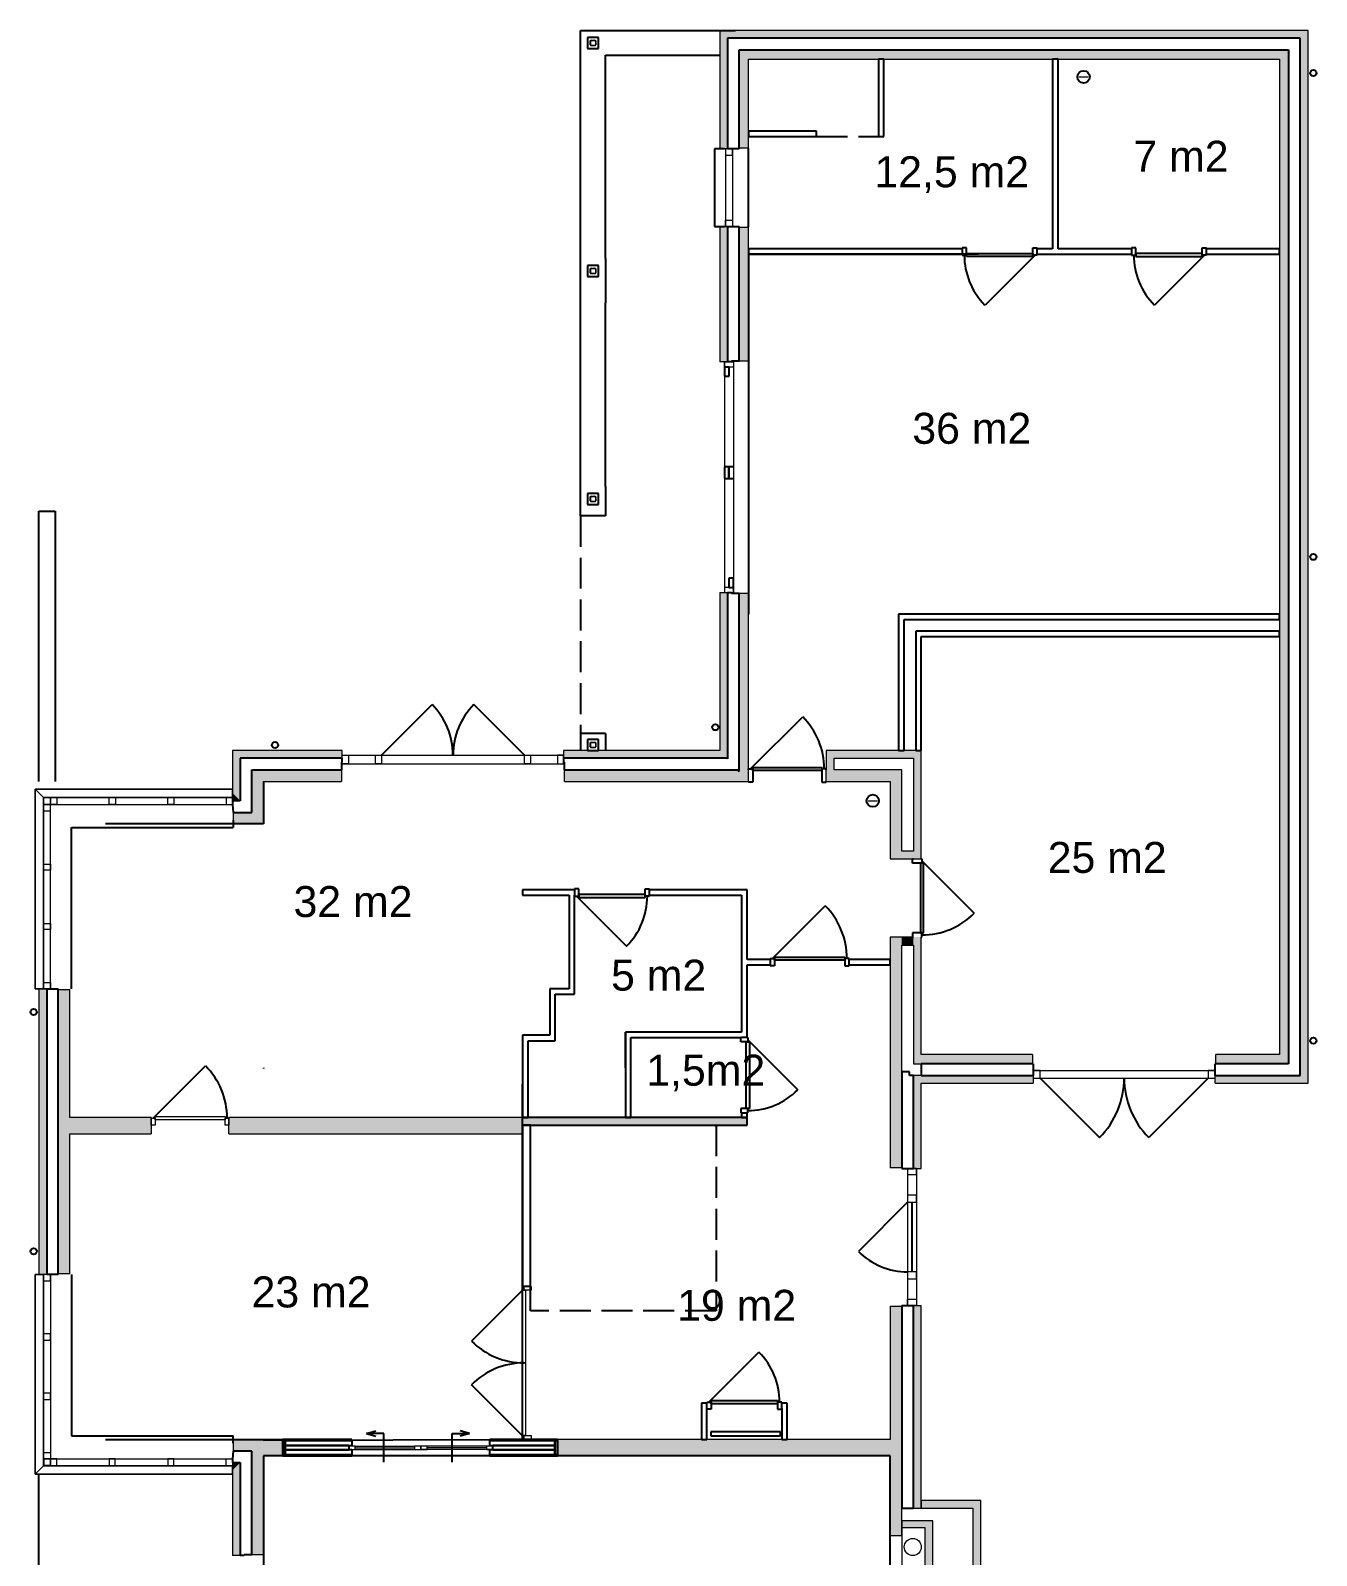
# Model space of a CAD drawing. Header units: millimetres. Extents: x 0 to 1200, y 0 to 841.
# Drawn here: x 679.4 to 762.5, y 539.2 to 637.7 of the extents above; entities that cross this region are included whole.
import ezdxf

# ---------------------------------------------------------------- set-up
doc = ezdxf.new("R2010")
doc.units = ezdxf.units.MM
doc.linetypes.add('PUNKT2_S9', pattern=[1, 0, -1])
doc.linetypes.add('VERDECKT2_S2', pattern=[2.7, 2, -0.7])
doc.layers.add('Standard', color=7, linetype='Continuous', lineweight=25)
doc.styles.add('ARIAL', font='arial.ttf')

msp = doc.modelspace()

# ---------------------------------------------------------------- hatches: boundary and pattern name
at = {"layer": 'Standard', "linetype": 'PUNKT2_S9', "lineweight": 18}
for color, points in [(59, [(761.461, 637.714), (723.961, 637.714), (723.961, 637.214), (761.461, 637.214)]), (59, [(761.961, 570.214), (761.961, 637.714), (761.461, 637.714), (761.461, 570.214)]), (9, [(760.111, 636.464), (725.211, 636.464), (725.211, 635.864), (760.111, 635.864)]), (9, [(760.711, 571.564), (760.711, 636.464), (760.111, 636.464), (760.111, 571.564)]), (59, [(699.561, 591.214), (692.461, 591.214), (692.961, 590.714), (699.561, 590.714)]), (59, [(692.461, 591.214), (692.461, 588.464), (692.961, 587.964), (692.961, 590.714)]), (59, [(723.961, 591.214), (713.861, 591.214), (713.861, 590.714), (724.423, 590.714)]), (9, [(730.836, 591.214), (730.836, 589.964), (731.336, 589.964), (731.336, 590.714), (730.946, 590.714), (730.946, 591.214)]), (9, [(736.461, 591.214), (730.946, 591.214), (730.946, 590.714), (736.461, 590.714)]), (9, [(736.961, 584.714), (736.961, 591.214), (736.461, 591.214), (736.461, 584.714)]), (9, [(699.511, 589.964), (693.711, 589.964), (694.461, 589.214), (699.511, 589.214)]), (9, [(693.711, 589.964), (693.711, 587.214), (694.461, 586.464), (694.461, 589.214)]), (9, [(725.117, 589.964), (713.911, 589.964), (713.911, 589.214), (725.811, 589.214)]), (9, [(730.836, 589.214), (734.961, 589.214), (734.961, 589.964), (730.836, 589.964)]), (9, [(734.961, 589.964), (734.961, 584.214), (735.711, 584.214), (735.711, 589.964)]), (59, [(692.461, 588.464), (692.461, 587.964), (692.961, 587.964)]), (9, [(693.711, 587.214), (692.511, 587.214), (692.511, 586.464), (694.461, 586.464)]), (9, [(735.711, 584.214), (736.961, 584.214), (736.961, 584.714), (735.711, 584.714)]), (9, [(734.961, 579.154), (734.961, 569.714), (735.711, 569.714), (735.711, 579.154)]), (9, [(736.461, 579.154), (735.711, 579.154), (735.711, 578.639), (736.461, 578.639)]), (9, [(736.961, 570.964), (736.961, 579.154), (736.461, 579.154), (736.461, 570.964)]), (59, [(679.961, 575.814), (679.961, 566.814), (680.461, 566.814), (680.461, 575.814)]), (9, [(681.211, 575.764), (681.211, 566.689), (681.961, 566.714), (681.961, 575.764)]), (9, [(735.711, 564.264), (735.711, 569.714), (734.961, 569.714), (734.961, 564.264)]), (59, [(736.961, 564.214), (736.961, 570.214), (736.461, 570.214), (736.461, 564.214)]), (9, [(694.061, 566.444), (711.211, 566.444), (711.211, 567.514), (694.061, 567.514)]), (59, [(679.961, 566.814), (679.961, 557.364), (680.461, 557.364), (680.461, 566.814)]), (9, [(681.211, 566.689), (681.211, 557.414), (681.961, 557.414), (681.961, 566.714)]), (9, [(735.711, 540.514), (735.711, 555.314), (734.961, 555.314), (734.961, 540.514)]), (59, [(736.961, 542.264), (736.961, 555.364), (736.461, 555.364), (736.461, 542.264)]), (9, [(692.511, 545.964), (693.711, 545.964), (694.461, 546.714), (692.511, 546.714)]), (9, [(695.711, 546.714), (694.461, 546.714), (694.461, 545.644), (695.711, 545.644)]), (9, [(734.961, 546.714), (713.461, 546.714), (713.461, 545.644), (734.961, 545.644)]), (59, [(692.461, 544.714), (692.961, 545.214), (692.461, 545.214)]), (59, [(736.961, 542.264), (740.311, 542.264), (740.811, 542.764), (736.961, 542.764)]), (59, [(740.311, 542.264), (740.311, 537.264), (740.811, 536.764), (740.811, 542.764)]), (9, [(735.711, 541.014), (737.211, 541.014), (737.211, 541.464), (735.711, 541.464)]), (9, [(737.711, 538.014), (737.711, 541.464), (737.211, 541.464), (737.211, 538.014)])]:
    msp.add_hatch(color=color, dxfattribs=at).paths.add_polyline_path(points)
h = msp.add_hatch(color=59, dxfattribs=at)
h.paths.add_polyline_path([(723.961, 601.413), (723.961, 591.214), (724.461, 590.674), (724.461, 601.413)])
h.paths.add_polyline_path([(723.961, 630.064), (724.461, 630.064), (724.461, 637.214), (723.961, 637.214)])
h.paths.add_polyline_path([(724.461, 625.064), (723.961, 625.064), (723.961, 616.313), (724.461, 616.313)])
h = msp.add_hatch(color=9, dxfattribs=at)
h.paths.add_polyline_path([(725.211, 601.363), (725.211, 589.863), (725.811, 589.214), (725.811, 601.363)])
h.paths.add_polyline_path([(725.211, 625.014), (725.211, 616.363), (725.811, 616.363), (725.811, 625.014)])
h.paths.add_polyline_path([(725.211, 630.114), (725.811, 630.114), (725.811, 635.864), (725.211, 635.864)])
h = msp.add_hatch(color=9, dxfattribs=at)
h.paths.add_polyline_path([(736.961, 570.964), (744.161, 570.964), (744.161, 571.564), (736.961, 571.564)])
h.paths.add_polyline_path([(756.011, 570.964), (760.711, 570.964), (760.711, 571.564), (756.011, 571.564)])
h = msp.add_hatch(color=59, dxfattribs=at)
h.paths.add_polyline_path([(736.961, 569.714), (744.211, 569.714), (744.211, 570.214), (737.461, 570.214), (736.961, 570.214)])
h.paths.add_polyline_path([(761.961, 570.214), (755.961, 570.214), (755.961, 569.714), (761.961, 569.714)])
h = msp.add_hatch(color=9, dxfattribs=at)
h.paths.add_polyline_path([(681.961, 566.444), (687.211, 566.444), (687.211, 567.514), (681.961, 567.514)])
h.paths.add_polyline_path([(692.236, 567.514), (692.236, 566.444), (694.061, 566.444), (694.061, 567.514)])
at = {"layer": 'Standard', "linetype": 'PUNKT2_S9', "lineweight": -3}
msp.add_hatch(color=9, dxfattribs=at).paths.add_polyline_path([(725.711, 567.514), (711.211, 567.514), (711.211, 567.014), (725.711, 567.014)])
at = {"layer": 'Standard', "linetype": 'PUNKT2_S9', "lineweight": 18}
h = msp.add_hatch(color=9, dxfattribs=at)
h.paths.add_polyline_path([(693.711, 545.964), (693.711, 539.264), (694.461, 539.264), (694.461, 546.714)])
h.paths.add_polyline_path([(694.461, 524.864), (693.711, 524.864), (693.711, 520.964), (694.461, 521.714)])
h = msp.add_hatch(color=59, dxfattribs=at)
h.paths.add_polyline_path([(692.461, 544.714), (692.461, 539.214), (692.961, 539.214), (692.961, 545.214)])
h.paths.add_polyline_path([(692.961, 520.214), (692.961, 524.914), (692.461, 524.914), (692.461, 519.714)])

# ---------------------------------------------------------------- linework, layer by layer
at = {"layer": 'Standard', "color": 36, "linetype": 'Continuous', "lineweight": -3}
for p, q in [((714.961, 637.714), (724.961, 637.714)), ((714.961, 606.363), (714.961, 637.714)), ((716.116, 637.269), (715.406, 637.269)), ((715.406, 637.269), (715.406, 636.559)), ((715.406, 636.559), (716.116, 636.559)), ((716.116, 636.559), (716.116, 637.269)), ((716.561, 636.114), (723.961, 636.114)), ((716.561, 622.989), (716.561, 636.114)), ((716.116, 622.544), (715.406, 622.544)), ((715.406, 622.544), (715.406, 621.834)), ((716.116, 621.834), (716.116, 622.544)), ((716.561, 622.989), (716.561, 620.114)), ((715.406, 621.834), (716.116, 621.834)), ((716.561, 608.263), (716.561, 620.114)), ((716.116, 607.818), (715.406, 607.818)), ((715.406, 607.818), (715.406, 607.108)), ((716.116, 607.108), (716.116, 607.818)), ((716.561, 608.263), (716.561, 606.363)), ((715.406, 607.108), (716.116, 607.108)), ((716.561, 606.363), (714.961, 606.363)), ((714.961, 592.314), (714.961, 591.214)), ((716.561, 592.314), (714.961, 592.314)), ((716.561, 592.314), (716.561, 591.214)), ((716.116, 591.924), (715.406, 591.924)), ((715.406, 591.924), (715.406, 591.214)), ((715.406, 591.214), (716.116, 591.214)), ((716.116, 591.214), (716.116, 591.924))]:
    msp.add_line(p, q, dxfattribs=at)
at = {"layer": 'Standard', "color": 36, "linetype": 'Continuous', "lineweight": 18}
for p, q in [((761.461, 637.714), (723.961, 637.714)), ((723.961, 637.714), (723.961, 637.214)), ((761.961, 637.714), (761.461, 637.714)), ((761.961, 570.214), (761.961, 637.714)), ((723.961, 637.214), (723.961, 630.064)), ((724.461, 636.964), (724.461, 637.214)), ((724.461, 637.214), (761.211, 637.214)), ((724.461, 630.064), (724.461, 636.964)), ((761.211, 637.214), (761.461, 637.214)), ((761.461, 637.214), (761.461, 570.464)), ((724.261, 630.064), (723.961, 630.064)), ((724.461, 630.064), (724.261, 630.064)), ((723.961, 625.064), (724.261, 625.064)), ((723.961, 625.064), (723.961, 616.313)), ((724.261, 625.064), (724.461, 625.064)), ((724.461, 616.313), (724.461, 625.064)), ((724.261, 616.313), (723.961, 616.313)), ((724.461, 616.313), (724.261, 616.313)), ((723.961, 601.413), (724.261, 601.413)), ((723.961, 601.413), (723.961, 591.214)), ((724.261, 601.413), (724.461, 601.413)), ((724.461, 590.674), (724.461, 601.413)), ((699.561, 591.214), (692.461, 591.214)), ((692.461, 591.214), (692.461, 588.464)), ((699.561, 590.714), (699.561, 591.214)), ((723.961, 591.214), (713.861, 591.214)), ((713.861, 591.214), (713.861, 590.714)), ((692.961, 590.714), (699.561, 590.714)), ((692.961, 587.964), (692.961, 590.714)), ((713.861, 590.714), (724.423, 590.714)), ((724.423, 590.714), (724.461, 590.674)), ((692.461, 588.464), (692.461, 587.964)), ((692.461, 587.964), (692.961, 587.964)), ((679.961, 575.814), (680.261, 575.814)), ((679.961, 575.814), (679.961, 566.814)), ((680.261, 575.814), (680.461, 575.814)), ((680.461, 566.814), (680.461, 575.814)), ((761.461, 570.464), (761.461, 570.214)), ((736.961, 570.214), (736.461, 570.214)), ((736.461, 570.214), (736.461, 564.214)), ((737.461, 570.214), (736.961, 570.214)), ((736.961, 569.714), (744.211, 569.714)), ((736.961, 564.214), (736.961, 569.714)), ((744.211, 570.214), (737.461, 570.214)), ((744.211, 570.214), (744.211, 570.014)), ((744.211, 570.014), (744.211, 569.714)), ((755.961, 570.014), (755.961, 570.214)), ((761.461, 570.214), (755.961, 570.214)), ((755.961, 569.714), (755.961, 570.014)), ((755.961, 569.714), (761.961, 569.714)), ((761.961, 569.714), (761.961, 570.214)), ((679.961, 566.814), (679.961, 557.364)), ((680.461, 557.364), (680.461, 566.814)), ((736.461, 564.214), (736.961, 564.214)), ((680.261, 557.364), (679.961, 557.364)), ((680.461, 557.364), (680.261, 557.364)), ((736.461, 555.364), (736.661, 555.364)), ((736.461, 555.364), (736.461, 542.264)), ((736.661, 555.364), (736.961, 555.364)), ((736.961, 542.264), (736.961, 555.364)), ((692.961, 545.214), (692.461, 545.214)), ((692.461, 545.214), (692.461, 544.714)), ((692.461, 544.714), (692.461, 539.214)), ((692.961, 539.214), (692.961, 545.214)), ((740.811, 542.764), (736.961, 542.764)), ((736.961, 542.764), (736.961, 542.264)), ((740.811, 536.764), (740.811, 542.764)), ((736.461, 542.264), (736.961, 542.264)), ((736.961, 542.264), (740.311, 542.264)), ((740.311, 542.264), (740.311, 537.264)), ((692.761, 539.214), (692.461, 539.214)), ((692.961, 539.214), (692.761, 539.214))]:
    msp.add_line(p, q, dxfattribs=at)
at = {"layer": 'Standard', "color": 7, "linetype": 'Continuous', "lineweight": 18}
for p, q in [((715.586, 636.789), (715.586, 637.039)), ((715.611, 636.789), (715.611, 637.039)), ((715.636, 637.089), (715.886, 637.089)), ((715.636, 637.064), (715.891, 637.064)), ((715.636, 636.764), (715.886, 636.764)), ((715.636, 636.739), (715.886, 636.739)), ((715.911, 637.044), (715.911, 636.789)), ((715.936, 637.039), (715.936, 636.789)), ((747.161, 634.714), (747.761, 634.714)), ((715.586, 622.064), (715.586, 622.314)), ((715.611, 622.064), (715.611, 622.314)), ((715.636, 622.364), (715.886, 622.364)), ((715.636, 622.339), (715.891, 622.339)), ((715.636, 622.039), (715.886, 622.039)), ((715.636, 622.014), (715.886, 622.014)), ((715.911, 622.319), (715.911, 622.064)), ((715.936, 622.314), (715.936, 622.064)), ((715.586, 607.338), (715.586, 607.588)), ((715.611, 607.338), (715.611, 607.588)), ((715.636, 607.638), (715.886, 607.638)), ((715.636, 607.613), (715.891, 607.613)), ((715.636, 607.313), (715.886, 607.313)), ((715.636, 607.288), (715.886, 607.288)), ((715.911, 607.593), (715.911, 607.338)), ((715.936, 607.588), (715.936, 607.338)), ((715.586, 591.444), (715.586, 591.694)), ((715.611, 591.444), (715.611, 591.694)), ((715.636, 591.744), (715.886, 591.744)), ((715.636, 591.719), (715.891, 591.719)), ((715.636, 591.419), (715.886, 591.419)), ((715.636, 591.394), (715.886, 591.394)), ((715.911, 591.699), (715.911, 591.444)), ((715.936, 591.694), (715.936, 591.444)), ((733.536, 587.964), (734.136, 587.964))]:
    msp.add_line(p, q, dxfattribs=at)
at = {"layer": 'Standard', "color": 7, "linetype": 'Continuous', "lineweight": -3}
for p, q in [((761.211, 637.214), (724.461, 637.214)), ((724.461, 637.214), (724.461, 636.964)), ((724.461, 636.964), (724.461, 630.064)), ((761.461, 637.214), (761.211, 637.214)), ((761.461, 570.464), (761.461, 637.214)), ((724.711, 630.064), (724.461, 630.064)), ((724.461, 625.064), (724.461, 616.313)), ((724.461, 625.064), (724.711, 625.064)), ((740.661, 623.264), (725.811, 623.264)), ((725.811, 623.264), (725.811, 600.014)), ((744.321, 623.209), (741.09, 619.978)), ((755.271, 623.209), (752.04, 619.978)), ((724.711, 616.313), (724.461, 616.313)), ((724.711, 616.313), (724.711, 616.363)), ((679.961, 606.673), (681.011, 606.673)), ((679.961, 589.216), (679.961, 606.673)), ((681.011, 606.673), (681.011, 589.216)), ((724.461, 601.413), (724.461, 590.674)), ((724.461, 601.413), (724.711, 601.413)), ((724.711, 601.363), (724.711, 601.413)), ((702.096, 590.914), (705.358, 594.176)), ((711.326, 590.914), (708.064, 594.176)), ((725.943, 590.019), (729.31, 593.386)), ((699.561, 590.714), (692.961, 590.714)), ((692.961, 590.714), (692.961, 587.964)), ((699.511, 590.464), (699.561, 590.464)), ((699.561, 590.464), (699.561, 590.714)), ((724.423, 590.714), (713.861, 590.714)), ((713.861, 590.714), (713.861, 590.464)), ((713.861, 590.464), (713.911, 590.464)), ((724.461, 590.674), (724.423, 590.714)), ((694.461, 589.214), (694.461, 586.464)), ((692.961, 587.964), (692.461, 587.964)), ((692.461, 587.964), (692.461, 587.714)), ((682.061, 586.244), (692.511, 586.244)), ((682.061, 575.814), (682.061, 586.244)), ((694.461, 586.464), (684.253, 586.464)), ((692.511, 586.714), (692.511, 586.244)), ((714.701, 581.809), (717.932, 578.578)), ((727.351, 577.769), (730.759, 581.178)), ((680.461, 575.814), (680.461, 566.814)), ((680.461, 575.814), (680.711, 575.814)), ((717.861, 570.709), (717.861, 573.014)), ((725.766, 572.524), (728.997, 569.293)), ((694.465, 570.709), (694.465, 570.668)), ((736.961, 570.705), (736.961, 570.214)), ((744.211, 570.464), (744.211, 570.214)), ((755.961, 570.214), (755.961, 570.464)), ((761.461, 570.214), (761.461, 570.464)), ((711.211, 548.714), (711.211, 569.639)), ((736.461, 570.214), (736.211, 570.214)), ((736.461, 564.214), (736.461, 570.214)), ((736.961, 570.214), (744.211, 570.214)), ((744.661, 570.049), (748.495, 566.215)), ((755.506, 570.049), (751.672, 566.215)), ((755.961, 570.214), (761.461, 570.214)), ((712.811, 567.514), (711.561, 567.514)), ((680.461, 566.814), (680.461, 557.364)), ((736.211, 564.214), (736.461, 564.214)), ((680.711, 557.364), (680.461, 557.364)), ((682.061, 557.364), (682.061, 546.934)), ((711.306, 556.469), (707.901, 553.065)), ((736.211, 555.364), (736.461, 555.364)), ((736.461, 542.264), (736.461, 555.364)), ((723.251, 549.119), (726.482, 552.351)), ((711.306, 546.839), (707.901, 550.244)), ((711.215, 546.705), (711.211, 548.714)), ((682.061, 546.934), (692.511, 546.934)), ((684.253, 546.714), (694.465, 546.714)), ((692.511, 546.464), (692.511, 546.934)), ((694.465, 546.714), (694.465, 546.673)), ((694.465, 546.673), (711.215, 546.705)), ((700.176, 546.652), (695.711, 546.652)), ((695.711, 546.652), (695.711, 546.319)), ((695.711, 546.319), (699.976, 546.319)), ((699.976, 546.039), (695.711, 546.039)), ((695.711, 546.039), (695.711, 545.707)), ((695.711, 545.707), (700.176, 545.707)), ((699.976, 546.319), (700.176, 546.319)), ((700.176, 546.039), (699.976, 546.039)), ((700.176, 546.652), (700.176, 546.319)), ((700.176, 546.039), (700.176, 545.707)), ((713.301, 546.652), (709.096, 546.652)), ((709.096, 546.319), (709.096, 546.652)), ((709.096, 546.319), (709.296, 546.319)), ((709.296, 546.039), (709.096, 546.039)), ((709.096, 545.707), (709.096, 546.039)), ((709.096, 545.707), (713.301, 545.707)), ((709.296, 546.319), (713.301, 546.319)), ((713.301, 546.039), (709.296, 546.039)), ((713.301, 546.319), (713.301, 546.652)), ((713.301, 545.707), (713.301, 546.039)), ((692.461, 545.464), (692.461, 545.214)), ((692.461, 545.214), (692.961, 545.214)), ((692.961, 545.214), (692.961, 539.214)), ((734.961, 545.644), (694.461, 545.644)), ((694.461, 545.644), (694.461, 521.714)), ((734.961, 542.764), (734.961, 545.644)), ((679.961, 508.464), (679.961, 544.464)), ((734.961, 537.864), (734.961, 542.764)), ((736.211, 542.264), (736.461, 542.264)), ((693.211, 539.214), (692.961, 539.214)), ((693.211, 539.214), (693.211, 539.264))]:
    msp.add_line(p, q, dxfattribs=at)
at = {"layer": 'Standard', "color": 51, "linetype": 'Continuous', "lineweight": -3}
for p, q in [((725.211, 630.114), (725.211, 636.464)), ((725.211, 636.464), (760.711, 636.464)), ((760.711, 636.464), (760.711, 570.969)), ((724.831, 630.064), (724.711, 630.064)), ((725.211, 630.064), (724.831, 630.064)), ((725.211, 630.064), (725.211, 630.114)), ((724.711, 625.064), (724.831, 625.064)), ((724.831, 625.064), (725.211, 625.064)), ((725.211, 625.014), (725.211, 625.064)), ((725.211, 616.363), (725.211, 625.014)), ((725.211, 616.363), (724.711, 616.363)), ((724.711, 601.363), (725.211, 601.363)), ((725.211, 589.863), (725.211, 601.363)), ((699.511, 590.464), (699.511, 589.964)), ((713.911, 589.964), (713.911, 590.464)), ((693.711, 589.964), (699.511, 589.964)), ((693.711, 587.214), (693.711, 589.964)), ((713.911, 589.964), (725.117, 589.964)), ((725.117, 589.964), (725.211, 589.863)), ((692.461, 587.714), (692.511, 587.214)), ((692.511, 587.214), (693.711, 587.214)), ((680.711, 575.814), (681.211, 575.814)), ((681.211, 575.764), (681.211, 575.814)), ((681.211, 566.689), (681.211, 575.764)), ((736.211, 570.464), (735.711, 570.464)), ((735.711, 570.464), (735.711, 564.264)), ((736.211, 570.214), (736.211, 570.464)), ((744.161, 570.964), (736.961, 570.964)), ((736.961, 570.964), (736.961, 570.705)), ((744.211, 570.964), (744.161, 570.964)), ((744.211, 570.964), (744.211, 570.634)), ((744.211, 570.634), (744.211, 570.584)), ((744.211, 570.584), (744.211, 570.464)), ((755.961, 570.584), (755.961, 570.964)), ((756.011, 570.964), (755.961, 570.964)), ((755.961, 570.518), (755.961, 570.584)), ((755.961, 570.464), (755.961, 570.518)), ((760.711, 570.969), (756.011, 570.964)), ((681.211, 557.414), (681.211, 566.689)), ((735.711, 564.264), (735.711, 564.214)), ((735.711, 564.214), (736.211, 564.214)), ((681.211, 557.364), (680.711, 557.364)), ((681.211, 557.364), (681.211, 557.414)), ((735.711, 555.364), (736.091, 555.364)), ((735.711, 555.364), (735.711, 555.314)), ((735.711, 555.314), (735.711, 542.264)), ((736.091, 555.364), (736.211, 555.364)), ((692.511, 545.964), (692.461, 545.464)), ((693.711, 545.964), (692.511, 545.964)), ((693.711, 539.264), (693.711, 545.964)), ((699.976, 546.319), (695.711, 546.319)), ((695.711, 546.319), (695.711, 546.039)), ((695.711, 546.039), (699.976, 546.039)), ((699.976, 546.319), (699.976, 546.284)), ((699.976, 546.284), (699.976, 546.054)), ((699.976, 546.054), (699.976, 546.039)), ((709.296, 546.284), (709.296, 546.319)), ((713.301, 546.319), (709.296, 546.319)), ((709.296, 546.054), (709.296, 546.284)), ((709.296, 546.039), (709.296, 546.054)), ((709.296, 546.039), (713.301, 546.039)), ((713.301, 546.039), (713.301, 546.319)), ((735.711, 542.264), (736.211, 542.264)), ((693.711, 539.264), (693.211, 539.264))]:
    msp.add_line(p, q, dxfattribs=at)
at = {"layer": 'Standard', "color": 253, "linetype": 'Continuous', "lineweight": 18}
for p, q in [((760.111, 636.464), (725.211, 636.464)), ((725.211, 636.464), (725.211, 635.864)), ((760.711, 636.464), (760.111, 636.464)), ((760.711, 571.564), (760.711, 636.464)), ((725.211, 635.864), (725.211, 630.114)), ((725.811, 635.864), (734.211, 635.864)), ((725.811, 631.214), (725.811, 635.864)), ((734.211, 635.864), (734.561, 635.864)), ((734.561, 635.864), (745.461, 635.864)), ((745.461, 635.864), (745.811, 635.864)), ((745.811, 635.864), (760.111, 635.864)), ((760.111, 635.864), (760.111, 623.614)), ((725.811, 630.864), (725.811, 631.214)), ((725.811, 630.114), (725.811, 630.864)), ((725.811, 630.114), (725.211, 630.114)), ((725.211, 625.014), (725.211, 616.363)), ((725.211, 625.014), (725.811, 625.014)), ((725.811, 623.614), (725.811, 625.014)), ((725.811, 623.264), (725.811, 623.614)), ((760.111, 623.614), (760.111, 623.264)), ((725.811, 616.363), (725.811, 623.264)), ((760.111, 623.264), (760.111, 600.014)), ((725.811, 616.363), (725.211, 616.363)), ((725.211, 601.363), (725.211, 589.863)), ((725.211, 601.363), (725.811, 601.363)), ((725.811, 589.964), (725.811, 601.363)), ((760.111, 600.014), (760.111, 599.664)), ((760.111, 599.664), (760.111, 598.914)), ((760.111, 598.914), (760.111, 598.564)), ((760.111, 598.564), (760.111, 571.564)), ((730.836, 591.214), (730.836, 589.964)), ((730.946, 591.214), (730.836, 591.214)), ((731.336, 591.214), (730.946, 591.214)), ((735.511, 591.214), (731.336, 591.214)), ((735.861, 591.214), (735.511, 591.214)), ((736.461, 591.214), (735.861, 591.214)), ((736.611, 591.214), (736.461, 591.214)), ((736.961, 591.214), (736.611, 591.214)), ((736.961, 584.714), (736.961, 591.214)), ((731.336, 590.714), (736.461, 590.714)), ((731.336, 589.964), (731.336, 590.714)), ((736.461, 590.714), (736.461, 584.714)), ((699.511, 589.964), (693.711, 589.964)), ((693.711, 589.964), (693.711, 587.214)), ((694.461, 589.214), (699.511, 589.214)), ((694.461, 586.464), (694.461, 589.214)), ((699.511, 589.964), (699.511, 589.614)), ((699.511, 589.614), (699.511, 589.214)), ((725.117, 589.964), (713.911, 589.964)), ((713.911, 589.214), (713.911, 589.964)), ((713.911, 589.214), (725.811, 589.214)), ((725.211, 589.863), (725.117, 589.964)), ((725.811, 589.214), (725.811, 589.964)), ((730.836, 589.714), (730.836, 589.964)), ((730.836, 589.214), (730.836, 589.714)), ((730.836, 589.214), (734.961, 589.214)), ((734.961, 589.964), (731.336, 589.964)), ((735.711, 589.964), (734.961, 589.964)), ((734.961, 589.214), (734.961, 584.214)), ((735.711, 584.714), (735.711, 589.964)), ((693.711, 587.214), (692.511, 587.214)), ((692.511, 587.214), (692.511, 586.464)), ((692.511, 586.464), (694.461, 586.464)), ((734.961, 584.214), (735.711, 584.214)), ((736.461, 584.714), (735.711, 584.714)), ((735.711, 584.214), (736.461, 584.214)), ((736.461, 584.214), (736.961, 584.214)), ((736.961, 584.214), (736.961, 584.714)), ((734.961, 579.154), (734.961, 577.714)), ((735.711, 579.154), (734.961, 579.154)), ((736.461, 579.154), (735.711, 579.154)), ((735.711, 578.639), (736.461, 578.639)), ((735.711, 569.714), (735.711, 578.639)), ((736.461, 578.639), (736.461, 570.964)), ((736.961, 578.639), (736.961, 579.154)), ((736.961, 571.564), (736.961, 578.639)), ((734.961, 577.714), (734.961, 577.364)), ((734.961, 577.364), (734.961, 569.714)), ((681.211, 575.764), (681.211, 566.689)), ((681.211, 575.764), (681.961, 575.764)), ((681.961, 567.514), (681.961, 575.764)), ((744.161, 571.564), (736.961, 571.564)), ((744.161, 571.564), (744.161, 570.964)), ((760.111, 571.564), (756.011, 571.564)), ((756.011, 570.964), (756.011, 571.564)), ((760.711, 570.964), (760.711, 571.564)), ((736.461, 570.964), (736.961, 570.964)), ((736.961, 570.964), (744.161, 570.964)), ((756.011, 570.964), (760.711, 570.964)), ((734.961, 569.714), (734.961, 564.264)), ((735.711, 564.264), (735.711, 569.714)), ((687.211, 567.514), (681.961, 567.514)), ((687.211, 567.514), (687.211, 566.944)), ((692.236, 566.944), (692.236, 567.514)), ((694.061, 567.514), (692.236, 567.514)), ((711.211, 567.514), (694.061, 567.514)), ((681.211, 566.689), (681.211, 557.414)), ((681.961, 566.444), (687.211, 566.444)), ((681.961, 557.414), (681.961, 566.444)), ((687.211, 566.944), (687.211, 566.444)), ((692.236, 566.444), (692.236, 566.944)), ((692.236, 566.444), (694.061, 566.444)), ((694.061, 566.444), (711.211, 566.444)), ((711.211, 566.444), (711.211, 567.014)), ((735.711, 564.264), (734.961, 564.264)), ((681.961, 557.414), (681.211, 557.414)), ((734.961, 555.314), (734.961, 546.714)), ((734.961, 555.314), (735.711, 555.314)), ((735.711, 540.514), (735.711, 555.314)), ((694.461, 546.714), (692.511, 546.714)), ((692.511, 546.714), (692.511, 545.964)), ((695.711, 546.714), (694.461, 546.714)), ((695.711, 546.652), (695.711, 546.714)), ((722.761, 546.714), (713.461, 546.714)), ((713.461, 546.714), (713.461, 545.644)), ((723.111, 546.714), (722.761, 546.714)), ((727.961, 546.714), (723.111, 546.714)), ((728.311, 546.714), (727.961, 546.714)), ((734.961, 546.714), (728.311, 546.714)), ((692.511, 545.964), (693.711, 545.964)), ((693.711, 545.964), (693.711, 539.264)), ((695.711, 546.319), (695.711, 546.652)), ((695.711, 546.039), (695.711, 546.319)), ((695.711, 545.707), (695.711, 546.039)), ((695.711, 545.644), (695.711, 545.707)), ((694.461, 545.644), (695.711, 545.644)), ((694.461, 539.264), (694.461, 545.644)), ((713.461, 545.644), (734.961, 545.644)), ((734.961, 545.644), (734.961, 540.514)), ((737.211, 541.464), (735.711, 541.464)), ((735.711, 541.464), (735.711, 541.014)), ((735.711, 541.014), (737.211, 541.014)), ((737.711, 541.464), (737.211, 541.464)), ((737.211, 541.014), (737.211, 538.514)), ((737.711, 538.014), (737.711, 541.464)), ((734.961, 540.514), (735.711, 540.514)), ((694.461, 539.264), (693.711, 539.264))]:
    msp.add_line(p, q, dxfattribs=at)
at = {"layer": 'Standard', "color": 255, "linetype": 'Continuous', "lineweight": -3}
for p, q in [((734.211, 635.864), (734.211, 630.864)), ((734.561, 635.864), (734.211, 635.864)), ((734.561, 630.864), (734.561, 635.864)), ((745.811, 635.864), (745.461, 635.864)), ((745.461, 635.864), (745.461, 623.614)), ((745.811, 623.614), (745.811, 635.864)), ((730.211, 631.214), (725.811, 631.214)), ((725.811, 631.214), (725.811, 630.864)), ((725.811, 630.864), (730.211, 630.864)), ((730.211, 630.864), (730.211, 631.214)), ((734.211, 630.864), (734.561, 630.864)), ((725.811, 625.014), (725.811, 630.114)), ((739.611, 623.614), (725.811, 623.614)), ((725.811, 623.614), (725.811, 623.264)), ((739.611, 623.614), (739.611, 623.514)), ((739.611, 623.514), (739.611, 623.264)), ((744.461, 623.514), (744.461, 623.614)), ((745.461, 623.614), (744.461, 623.614)), ((744.461, 623.264), (744.461, 623.514)), ((750.561, 623.614), (745.811, 623.614)), ((750.561, 623.614), (750.561, 623.364)), ((755.411, 623.364), (755.411, 623.614)), ((760.111, 623.614), (755.411, 623.614)), ((760.111, 623.264), (760.111, 623.614)), ((725.811, 623.264), (739.611, 623.264)), ((744.461, 623.264), (750.561, 623.264)), ((750.561, 623.364), (750.561, 623.264)), ((755.411, 623.264), (755.411, 623.364)), ((755.411, 623.264), (760.111, 623.264)), ((760.111, 600.014), (735.511, 600.014)), ((735.511, 600.014), (735.511, 591.214)), ((760.111, 599.664), (760.111, 600.014)), ((735.861, 599.664), (760.111, 599.664)), ((735.861, 591.214), (735.861, 599.664)), ((760.111, 598.914), (736.611, 598.914)), ((736.611, 598.914), (736.611, 591.214)), ((760.111, 598.564), (760.111, 598.914)), ((736.961, 598.564), (760.111, 598.564)), ((736.961, 591.214), (736.961, 598.564)), ((735.511, 591.214), (735.861, 591.214)), ((736.611, 591.214), (736.961, 591.214)), ((714.561, 582.214), (711.211, 582.214)), ((711.211, 582.214), (711.211, 581.864)), ((714.561, 582.214), (714.561, 581.964)), ((719.411, 581.964), (719.411, 582.214)), ((725.361, 582.214), (719.411, 582.214)), ((725.711, 582.214), (725.361, 582.214)), ((725.711, 577.714), (725.711, 582.214)), ((711.211, 581.864), (714.211, 581.864)), ((714.211, 581.864), (714.211, 575.814)), ((714.561, 581.964), (714.561, 581.864)), ((714.561, 575.464), (714.561, 581.864)), ((719.411, 581.864), (719.411, 581.964)), ((719.411, 581.864), (725.361, 581.864)), ((725.361, 581.864), (725.361, 573.014)), ((727.211, 577.714), (725.711, 577.714)), ((725.711, 577.364), (727.211, 577.364)), ((725.711, 572.664), (725.711, 577.364)), ((727.211, 577.714), (727.211, 577.464)), ((727.211, 577.464), (727.211, 577.364)), ((732.311, 577.464), (732.311, 577.714)), ((734.961, 577.714), (732.311, 577.714)), ((732.311, 577.364), (732.311, 577.464)), ((732.311, 577.364), (734.961, 577.364)), ((734.961, 577.364), (734.961, 577.714)), ((712.961, 575.814), (712.961, 575.464)), ((713.311, 575.814), (712.961, 575.814)), ((712.961, 575.464), (712.961, 572.814)), ((714.211, 575.814), (713.311, 575.814)), ((713.311, 572.464), (713.311, 575.464)), ((713.311, 575.464), (714.211, 575.464)), ((714.211, 575.464), (714.561, 575.464)), ((712.961, 572.814), (711.211, 572.814)), ((711.211, 572.814), (711.211, 572.464)), ((711.211, 572.464), (711.211, 567.514)), ((711.561, 567.514), (711.561, 572.464)), ((711.561, 572.464), (712.961, 572.464)), ((712.961, 572.464), (713.311, 572.464)), ((725.361, 573.014), (717.861, 573.014)), ((717.861, 573.014), (717.861, 567.514)), ((718.211, 572.664), (725.361, 572.664)), ((718.211, 567.514), (718.211, 572.664)), ((725.461, 572.664), (725.361, 572.664)), ((725.711, 572.664), (725.461, 572.664)), ((711.211, 567.514), (711.561, 567.514)), ((711.561, 567.514), (711.211, 567.514)), ((717.861, 567.514), (711.561, 567.514)), ((717.861, 567.514), (718.211, 567.514)), ((718.211, 567.514), (717.861, 567.514)), ((725.361, 567.514), (718.211, 567.514)), ((725.361, 567.814), (725.461, 567.814)), ((725.361, 567.814), (725.361, 567.514)), ((725.361, 567.514), (725.711, 567.514)), ((725.711, 567.514), (725.361, 567.514)), ((725.461, 567.814), (725.711, 567.814)), ((725.711, 567.514), (725.711, 567.814)), ((725.711, 567.014), (725.711, 567.514)), ((711.711, 567.014), (711.211, 567.014)), ((711.211, 567.014), (711.211, 566.444)), ((711.211, 567.014), (711.711, 567.014)), ((711.211, 566.444), (711.211, 556.594)), ((711.711, 556.594), (711.711, 567.014)), ((711.711, 567.014), (725.711, 567.014)), ((711.361, 556.594), (711.211, 556.594)), ((711.711, 556.594), (711.361, 556.594)), ((722.761, 549.064), (722.761, 546.714)), ((723.111, 549.064), (722.761, 549.064)), ((723.111, 548.714), (723.111, 549.064)), ((723.111, 546.714), (723.111, 548.714)), ((727.961, 548.814), (727.961, 549.064)), ((728.311, 549.064), (727.961, 549.064)), ((727.961, 548.714), (727.961, 548.814)), ((727.961, 548.714), (727.961, 546.714)), ((728.311, 548.714), (728.311, 549.064)), ((728.311, 546.714), (728.311, 548.714)), ((722.761, 546.714), (723.111, 546.714)), ((727.961, 546.714), (728.311, 546.714)), ((695.871, 546.652), (695.711, 546.652)), ((695.711, 546.652), (695.711, 545.707)), ((695.711, 546.652), (695.871, 546.652)), ((695.711, 545.707), (695.711, 546.652)), ((695.871, 546.652), (695.711, 546.652)), ((695.711, 546.652), (695.711, 545.707)), ((695.711, 546.652), (695.871, 546.652)), ((695.711, 545.707), (695.711, 546.652)), ((695.711, 545.707), (695.871, 545.707)), ((695.871, 545.707), (695.711, 545.707)), ((695.711, 545.707), (695.871, 545.707)), ((695.871, 545.707), (695.711, 545.707)), ((695.871, 545.707), (695.871, 546.652)), ((695.871, 546.652), (695.871, 545.707)), ((695.871, 545.707), (695.871, 546.652)), ((695.871, 546.652), (695.871, 545.707)), ((713.301, 546.652), (713.461, 546.652)), ((713.301, 545.707), (713.301, 546.652)), ((713.461, 546.652), (713.301, 546.652)), ((713.301, 546.652), (713.301, 545.707)), ((713.461, 545.707), (713.301, 545.707)), ((713.301, 545.707), (713.461, 545.707)), ((713.461, 546.652), (713.461, 545.707)), ((713.461, 545.707), (713.461, 546.652))]:
    msp.add_line(p, q, dxfattribs=at)
at = {"layer": 'Standard', "color": 255, "linetype": 'VERDECKT2_S2', "lineweight": -3}
msp.add_line((730.211, 630.864), (734.211, 630.864), dxfattribs=at)
at = {"layer": 'Standard', "color": 117, "linetype": 'Continuous', "lineweight": -3}
for p, q in [((723.611, 630.064), (723.611, 625.064)), ((724.261, 630.064), (723.611, 630.064)), ((723.611, 625.064), (724.261, 625.064))]:
    msp.add_line(p, q, dxfattribs=at)
at = {"layer": 'Standard', "color": 2, "linetype": 'Continuous', "lineweight": 18}
for p, q in [((724.321, 630.064), (724.321, 629.664)), ((724.771, 630.064), (724.321, 630.064)), ((724.321, 630.064), (724.321, 625.064)), ((724.321, 629.664), (724.771, 629.664)), ((724.771, 629.664), (724.771, 630.064)), ((724.771, 630.064), (724.771, 625.064)), ((724.321, 625.064), (724.321, 625.464)), ((724.321, 625.464), (724.771, 625.464)), ((724.771, 625.064), (724.321, 625.064)), ((724.771, 625.464), (724.771, 625.064)), ((724.261, 615.978), (724.261, 616.313)), ((724.261, 616.313), (724.831, 616.313)), ((724.261, 616.313), (724.261, 601.413)), ((724.831, 615.978), (724.261, 615.978)), ((724.831, 616.313), (724.831, 615.978)), ((724.831, 616.313), (724.831, 601.413)), ((724.831, 601.748), (724.261, 601.748)), ((724.261, 601.748), (724.261, 601.413)), ((724.261, 601.413), (724.831, 601.413)), ((724.831, 601.413), (724.831, 601.748)), ((699.561, 590.914), (699.961, 590.914)), ((699.561, 590.344), (699.561, 590.914)), ((699.561, 590.914), (713.861, 590.914)), ((699.961, 590.344), (699.561, 590.344)), ((699.561, 590.344), (713.861, 590.344)), ((699.961, 590.914), (699.961, 590.344)), ((701.696, 590.914), (702.096, 590.914)), ((701.696, 590.344), (701.696, 590.914)), ((702.096, 590.344), (701.696, 590.344)), ((702.096, 590.914), (702.096, 590.344)), ((711.326, 590.914), (711.726, 590.914)), ((711.326, 590.344), (711.326, 590.914)), ((711.726, 590.344), (711.326, 590.344)), ((711.726, 590.914), (711.726, 590.344)), ((713.861, 590.914), (713.461, 590.914)), ((713.461, 590.914), (713.461, 590.344)), ((713.461, 590.344), (713.861, 590.344)), ((713.861, 590.344), (713.861, 590.914)), ((680.716, 588.164), (681.116, 588.164)), ((680.716, 587.714), (680.716, 588.164)), ((680.716, 588.164), (692.461, 588.164)), ((681.116, 588.164), (681.116, 587.714)), ((684.498, 588.164), (684.898, 588.164)), ((684.498, 587.714), (684.498, 588.164)), ((684.898, 588.164), (684.898, 587.714)), ((688.279, 588.164), (688.679, 588.164)), ((688.279, 587.714), (688.279, 588.164)), ((688.679, 588.164), (688.679, 587.714)), ((692.461, 588.164), (692.061, 588.164)), ((692.061, 588.164), (692.061, 587.714)), ((692.461, 587.714), (692.461, 588.164)), ((680.261, 587.709), (680.261, 587.309)), ((680.711, 587.709), (680.261, 587.709)), ((680.261, 575.814), (680.261, 587.709)), ((680.261, 587.309), (680.711, 587.309)), ((680.711, 587.309), (680.711, 587.709)), ((680.711, 575.814), (680.711, 587.709)), ((681.116, 587.714), (680.716, 587.714)), ((680.716, 587.714), (692.461, 587.714)), ((684.898, 587.714), (684.498, 587.714)), ((688.679, 587.714), (688.279, 587.714)), ((692.061, 587.714), (692.461, 587.714)), ((680.261, 583.478), (680.261, 583.878)), ((680.261, 583.878), (680.711, 583.878)), ((680.711, 583.478), (680.261, 583.478)), ((680.711, 583.878), (680.711, 583.478)), ((680.261, 579.646), (680.261, 580.046)), ((680.261, 580.046), (680.711, 580.046)), ((680.711, 579.646), (680.261, 579.646)), ((680.711, 580.046), (680.711, 579.646)), ((680.261, 575.814), (680.261, 576.214)), ((680.261, 576.214), (680.711, 576.214)), ((680.711, 575.814), (680.261, 575.814)), ((680.711, 576.214), (680.711, 575.814)), ((744.661, 570.549), (744.211, 570.549)), ((744.211, 570.549), (744.211, 570.049)), ((744.211, 570.549), (755.961, 570.549)), ((744.661, 570.049), (744.661, 570.549)), ((755.961, 570.549), (755.511, 570.549)), ((755.511, 570.549), (755.511, 570.049)), ((755.961, 570.049), (755.961, 570.549)), ((744.211, 570.049), (744.661, 570.049)), ((744.211, 570.049), (755.961, 570.049)), ((755.511, 570.049), (755.961, 570.049)), ((736.091, 564.214), (736.091, 563.814)), ((736.661, 564.214), (736.091, 564.214)), ((736.091, 564.214), (736.091, 555.364)), ((736.091, 563.814), (736.661, 563.814)), ((736.661, 563.814), (736.661, 564.214)), ((736.661, 564.214), (736.661, 555.364)), ((736.091, 562.489), (736.091, 562.039)), ((736.661, 562.489), (736.091, 562.489)), ((736.661, 562.039), (736.661, 562.489)), ((736.091, 562.039), (736.661, 562.039)), ((736.091, 557.539), (736.091, 557.089)), ((736.661, 557.539), (736.091, 557.539)), ((736.661, 557.089), (736.661, 557.539)), ((680.261, 557.364), (680.261, 556.964)), ((680.711, 557.364), (680.261, 557.364)), ((680.261, 557.364), (680.261, 545.464)), ((680.261, 556.964), (680.711, 556.964)), ((680.711, 556.964), (680.711, 557.364)), ((680.711, 557.364), (680.711, 545.464)), ((736.091, 557.089), (736.661, 557.089)), ((736.091, 555.364), (736.091, 555.764)), ((736.091, 555.764), (736.661, 555.764)), ((736.661, 555.764), (736.661, 555.364)), ((736.661, 555.364), (736.091, 555.364)), ((680.261, 553.531), (680.261, 553.131)), ((680.711, 553.531), (680.261, 553.531)), ((680.261, 553.131), (680.711, 553.131)), ((680.711, 553.131), (680.711, 553.531)), ((680.261, 549.698), (680.261, 549.298)), ((680.711, 549.698), (680.261, 549.698)), ((680.711, 549.298), (680.711, 549.698)), ((680.261, 549.298), (680.711, 549.298)), ((680.261, 545.464), (680.261, 545.864)), ((680.261, 545.864), (680.711, 545.864)), ((680.711, 545.864), (680.711, 545.464)), ((699.986, 546.284), (699.976, 546.284)), ((699.976, 546.284), (699.976, 546.054)), ((699.976, 546.054), (699.986, 546.054)), ((699.986, 546.054), (699.986, 546.284)), ((700.386, 546.284), (699.986, 546.284)), ((699.986, 546.284), (699.986, 546.054)), ((699.986, 546.054), (700.386, 546.054)), ((700.386, 546.054), (700.386, 546.284)), ((700.386, 546.284), (704.233, 546.284)), ((700.386, 546.169), (704.233, 546.169)), ((700.386, 546.054), (704.233, 546.054)), ((704.633, 546.284), (704.233, 546.284)), ((704.233, 546.284), (704.233, 546.054)), ((704.233, 546.054), (704.633, 546.054)), ((704.633, 546.054), (704.633, 546.284)), ((705.038, 546.284), (704.638, 546.284)), ((704.638, 546.284), (704.638, 546.054)), ((709.286, 546.284), (704.638, 546.284)), ((704.638, 546.054), (705.038, 546.054)), ((709.286, 546.054), (704.638, 546.054)), ((705.038, 546.054), (705.038, 546.284)), ((708.886, 546.169), (705.038, 546.169)), ((709.286, 546.284), (708.886, 546.284)), ((708.886, 546.284), (708.886, 546.054)), ((708.886, 546.054), (709.286, 546.054)), ((709.286, 546.054), (709.286, 546.284)), ((709.286, 546.284), (709.296, 546.284)), ((709.286, 546.054), (709.286, 546.284)), ((709.296, 546.054), (709.286, 546.054)), ((709.296, 546.284), (709.296, 546.054)), ((680.711, 545.464), (680.261, 545.464)), ((681.111, 545.464), (680.711, 545.464)), ((680.711, 545.464), (680.711, 545.014)), ((680.711, 545.464), (692.461, 545.464)), ((680.711, 545.014), (681.111, 545.014)), ((680.711, 545.014), (692.461, 545.014)), ((681.111, 545.014), (681.111, 545.464)), ((684.894, 545.464), (684.494, 545.464)), ((684.494, 545.464), (684.494, 545.014)), ((684.494, 545.014), (684.894, 545.014)), ((684.894, 545.014), (684.894, 545.464)), ((688.678, 545.464), (688.278, 545.464)), ((688.278, 545.464), (688.278, 545.014)), ((688.278, 545.014), (688.678, 545.014)), ((688.678, 545.014), (688.678, 545.464)), ((692.061, 545.014), (692.061, 545.464)), ((692.061, 545.464), (692.461, 545.464)), ((692.461, 545.014), (692.061, 545.014)), ((692.461, 545.464), (692.461, 545.014))]:
    msp.add_line(p, q, dxfattribs=at)
at = {"layer": 'Standard', "color": 131, "linetype": 'Continuous', "lineweight": 25}
for p, q in [((739.891, 623.669), (739.611, 623.669)), ((739.611, 623.669), (739.611, 623.614)), ((739.891, 623.209), (739.891, 623.669)), ((744.181, 623.209), (744.181, 623.669)), ((744.181, 623.669), (744.461, 623.669)), ((744.461, 623.669), (744.461, 623.614)), ((750.841, 623.669), (750.561, 623.669)), ((750.561, 623.669), (750.561, 623.614)), ((750.841, 623.209), (750.841, 623.669)), ((755.131, 623.209), (755.131, 623.669)), ((755.131, 623.669), (755.411, 623.669)), ((755.411, 623.669), (755.411, 623.614)), ((739.611, 623.264), (739.611, 623.209)), ((739.611, 623.209), (739.891, 623.209)), ((739.891, 623.109), (739.891, 623.309)), ((739.891, 623.309), (744.181, 623.309)), ((744.181, 623.109), (739.891, 623.109)), ((744.181, 623.309), (744.181, 623.109)), ((744.461, 623.209), (744.181, 623.209)), ((744.461, 623.264), (744.461, 623.209)), ((750.561, 623.264), (750.561, 623.209)), ((750.561, 623.209), (750.841, 623.209)), ((755.131, 623.309), (750.841, 623.309)), ((750.841, 623.309), (750.841, 623.109)), ((750.841, 623.109), (755.131, 623.109)), ((755.131, 623.109), (755.131, 623.309)), ((755.411, 623.209), (755.131, 623.209)), ((755.411, 623.264), (755.411, 623.209)), ((725.811, 589.964), (725.811, 590.019)), ((725.811, 590.019), (726.091, 590.019)), ((726.091, 590.119), (730.556, 590.119)), ((726.091, 589.919), (726.091, 590.119)), ((726.091, 590.019), (726.091, 589.159)), ((730.556, 590.119), (730.556, 589.919)), ((730.836, 590.019), (730.556, 590.019)), ((730.556, 590.019), (730.556, 589.159)), ((730.836, 589.964), (730.836, 590.019)), ((725.811, 589.159), (725.811, 589.214)), ((726.091, 589.159), (725.811, 589.159)), ((730.556, 589.919), (726.091, 589.919)), ((730.556, 589.159), (730.836, 589.159)), ((730.836, 589.159), (730.836, 589.214)), ((736.406, 583.934), (736.406, 584.214)), ((736.406, 584.214), (736.461, 584.214)), ((736.961, 584.214), (737.016, 584.214)), ((737.016, 584.214), (737.016, 583.934)), ((737.016, 583.934), (736.406, 583.934)), ((737.116, 583.934), (736.916, 583.934)), ((736.916, 583.934), (736.916, 579.434)), ((737.116, 579.434), (737.116, 583.934)), ((714.841, 582.269), (714.561, 582.269)), ((714.561, 582.269), (714.561, 582.214)), ((714.841, 581.809), (714.841, 582.269)), ((719.131, 581.809), (719.131, 582.269)), ((719.131, 582.269), (719.411, 582.269)), ((719.411, 582.269), (719.411, 582.214)), ((714.561, 581.864), (714.561, 581.809)), ((714.561, 581.809), (714.841, 581.809)), ((719.131, 581.909), (714.841, 581.909)), ((714.841, 581.909), (714.841, 581.709)), ((714.841, 581.709), (719.131, 581.709)), ((719.131, 581.709), (719.131, 581.909)), ((719.411, 581.809), (719.131, 581.809)), ((719.411, 581.864), (719.411, 581.809)), ((737.016, 579.434), (736.406, 579.434)), ((736.406, 579.434), (736.406, 579.154)), ((736.916, 579.434), (737.116, 579.434)), ((737.016, 579.154), (737.016, 579.434)), ((736.406, 579.154), (736.461, 579.154)), ((736.961, 579.154), (737.016, 579.154)), ((727.211, 577.714), (727.211, 577.769)), ((727.211, 577.769), (727.491, 577.769)), ((727.211, 577.309), (727.211, 577.364)), ((727.491, 577.309), (727.211, 577.309)), ((727.491, 577.869), (732.031, 577.869)), ((727.491, 577.669), (727.491, 577.869)), ((727.491, 577.769), (727.491, 577.309)), ((732.031, 577.669), (727.491, 577.669)), ((732.031, 577.869), (732.031, 577.669)), ((732.311, 577.769), (732.031, 577.769)), ((732.031, 577.769), (732.031, 577.309)), ((732.031, 577.309), (732.311, 577.309)), ((732.311, 577.714), (732.311, 577.769)), ((732.311, 577.309), (732.311, 577.364)), ((725.306, 572.384), (725.306, 572.664)), ((725.306, 572.664), (725.361, 572.664)), ((725.766, 572.384), (725.306, 572.384)), ((725.666, 568.094), (725.666, 572.384)), ((725.666, 572.384), (725.866, 572.384)), ((725.711, 572.664), (725.766, 572.664)), ((725.766, 572.664), (725.766, 572.384)), ((725.866, 572.384), (725.866, 568.094)), ((725.766, 568.094), (725.306, 568.094)), ((725.306, 568.094), (725.306, 567.814)), ((725.306, 567.814), (725.361, 567.814)), ((725.866, 568.094), (725.666, 568.094)), ((725.711, 567.814), (725.766, 567.814)), ((725.766, 567.814), (725.766, 568.094)), ((723.111, 549.064), (723.111, 549.119)), ((723.111, 549.119), (723.391, 549.119)), ((723.111, 548.659), (723.111, 548.714)), ((723.391, 548.659), (723.111, 548.659)), ((723.391, 549.219), (727.681, 549.219)), ((723.391, 549.019), (723.391, 549.219)), ((723.391, 549.119), (723.391, 548.659)), ((727.681, 549.019), (723.391, 549.019)), ((727.681, 549.219), (727.681, 549.019)), ((727.961, 549.119), (727.681, 549.119)), ((727.681, 549.119), (727.681, 548.659)), ((727.681, 548.659), (727.961, 548.659)), ((727.961, 549.064), (727.961, 549.119)), ((727.961, 548.659), (727.961, 548.714))]:
    msp.add_line(p, q, dxfattribs=at)
at = {"layer": 'Standard', "color": 7, "linetype": 'Continuous', "lineweight": 25}
for p, q in [((724.553, 615.978), (724.261, 615.978)), ((724.261, 615.978), (724.261, 615.378)), ((724.553, 615.378), (724.553, 615.978)), ((724.261, 615.378), (724.553, 615.378)), ((724.539, 609.538), (724.247, 609.538)), ((724.247, 609.538), (724.247, 608.788)), ((724.247, 608.788), (724.539, 608.788)), ((724.539, 609.538), (724.539, 608.788)), ((724.831, 609.538), (724.539, 609.538)), ((724.539, 608.788), (724.539, 609.538)), ((724.539, 608.788), (724.831, 608.788)), ((724.831, 602.348), (724.539, 602.348)), ((724.539, 602.348), (724.539, 601.748)), ((724.831, 601.748), (724.831, 602.348)), ((724.539, 601.748), (724.831, 601.748))]:
    msp.add_line(p, q, dxfattribs=at)
at = {"layer": 'Standard', "color": 36, "linetype": 'VERDECKT2_S2', "lineweight": -3}
for p, q in [((714.961, 606.363), (714.961, 591.214)), ((711.711, 555.014), (711.711, 567.014)), ((711.711, 567.014), (723.711, 567.014)), ((723.711, 567.014), (723.711, 555.014)), ((723.711, 555.014), (711.711, 555.014))]:
    msp.add_line(p, q, dxfattribs=at)
at = {"layer": 'Standard', "color": 59, "linetype": 'Continuous', "lineweight": 18}
for p, q in [((692.461, 588.714), (679.711, 588.715)), ((679.711, 588.715), (680.261, 588.164)), ((679.711, 588.715), (692.461, 588.714)), ((680.261, 588.164), (679.711, 588.715)), ((680.261, 588.164), (679.711, 588.715)), ((679.711, 588.715), (679.711, 575.814)), ((679.711, 575.814), (679.711, 588.715)), ((679.711, 588.715), (680.261, 588.164)), ((680.261, 588.164), (692.461, 588.164)), ((692.461, 588.164), (680.261, 588.164)), ((680.261, 575.814), (680.261, 588.164)), ((680.261, 588.164), (680.261, 575.814)), ((692.461, 588.164), (692.461, 588.714)), ((692.461, 588.714), (692.461, 588.164)), ((679.711, 575.814), (680.261, 575.814)), ((680.261, 575.814), (679.711, 575.814)), ((680.261, 557.364), (679.711, 557.364)), ((679.711, 557.364), (679.711, 544.464)), ((679.711, 557.364), (680.261, 557.364)), ((679.711, 544.464), (679.711, 557.364)), ((680.261, 545.014), (680.261, 557.364)), ((680.261, 557.364), (680.261, 545.014)), ((680.261, 545.014), (679.711, 544.464)), ((679.711, 544.464), (680.261, 545.014)), ((679.711, 544.464), (680.261, 545.014)), ((680.261, 545.014), (679.711, 544.464)), ((692.461, 545.014), (680.261, 545.014)), ((680.261, 545.014), (692.461, 545.014)), ((692.461, 544.464), (692.461, 545.014)), ((692.461, 545.014), (692.461, 544.464)), ((679.711, 544.464), (692.461, 544.464)), ((692.461, 544.464), (679.711, 544.464))]:
    msp.add_line(p, q, dxfattribs=at)
at = {"layer": 'Standard', "color": 51, "linetype": 'Continuous', "lineweight": 18}
for p, q in [((680.711, 588.164), (680.261, 588.164)), ((680.261, 588.164), (680.261, 587.714)), ((680.261, 588.164), (680.711, 588.164)), ((680.261, 587.714), (680.261, 588.164)), ((680.711, 587.714), (680.711, 588.164)), ((680.711, 588.164), (680.711, 587.714)), ((680.261, 587.714), (680.711, 587.714)), ((680.711, 587.714), (680.261, 587.714)), ((680.711, 545.464), (680.266, 545.464)), ((680.266, 545.464), (680.266, 545.019)), ((680.266, 545.019), (680.266, 545.464)), ((680.266, 545.464), (680.711, 545.464)), ((680.266, 545.019), (680.711, 545.019)), ((680.711, 545.019), (680.266, 545.019)), ((680.711, 545.019), (680.711, 545.464)), ((680.711, 545.464), (680.711, 545.019))]:
    msp.add_line(p, q, dxfattribs=at)
at = {"layer": 'Standard', "color": 30, "linetype": 'Continuous', "lineweight": -3}
for p, q in [((737.016, 584.074), (740.396, 580.694)), ((736.091, 562.039), (732.909, 558.857)), ((727.872, 547.204), (723.372, 547.204)), ((723.372, 547.204), (723.372, 546.954)), ((723.372, 546.954), (727.872, 546.954)), ((727.872, 546.954), (727.872, 547.204))]:
    msp.add_line(p, q, dxfattribs=at)
at = {"layer": 'Standard', "color": 96, "linetype": 'Continuous', "lineweight": -3}
msp.add_line((687.329, 567.459), (690.715, 570.846), dxfattribs=at)
at = {"layer": 'Standard', "color": 131, "linetype": 'Continuous', "lineweight": 18}
for p, q in [((687.211, 567.459), (687.461, 567.459)), ((687.211, 566.999), (687.211, 567.459)), ((687.461, 567.559), (691.986, 567.559)), ((687.461, 567.359), (687.461, 567.559)), ((687.461, 567.459), (687.461, 566.999)), ((691.986, 567.559), (691.986, 567.359)), ((691.986, 567.459), (692.236, 567.459)), ((691.986, 566.999), (691.986, 567.459)), ((692.236, 567.459), (692.236, 566.999)), ((687.461, 566.999), (687.211, 566.999)), ((691.986, 567.359), (687.461, 567.359)), ((692.236, 566.999), (691.986, 566.999)), ((711.306, 556.344), (711.306, 556.594)), ((711.306, 556.594), (711.766, 556.594)), ((711.766, 556.594), (711.766, 556.344)), ((711.206, 551.657), (711.206, 556.344)), ((711.206, 556.344), (711.406, 556.344)), ((711.766, 556.344), (711.306, 556.344)), ((711.406, 556.344), (711.406, 551.657)), ((711.406, 551.657), (711.206, 551.657)), ((711.206, 546.964), (711.206, 551.652)), ((711.206, 551.652), (711.406, 551.652)), ((711.406, 551.652), (711.406, 546.964)), ((711.406, 546.964), (711.206, 546.964)), ((711.306, 546.714), (711.306, 546.964)), ((711.306, 546.964), (711.766, 546.964)), ((711.766, 546.714), (711.306, 546.714)), ((711.766, 546.964), (711.766, 546.714))]:
    msp.add_line(p, q, dxfattribs=at)
at = {"layer": 'Standard', "color": 4, "linetype": 'Continuous', "lineweight": -3}
msp.add_line((736.376, 557.539), (736.376, 562.039), dxfattribs=at)
at = {"layer": 'Standard', "color": 253, "linetype": 'Continuous', "lineweight": -3}
for p, q in [((700.176, 546.714), (695.711, 546.714)), ((695.711, 546.714), (695.711, 546.652)), ((700.176, 546.714), (700.176, 546.652)), ((709.096, 546.652), (709.096, 546.714)), ((711.211, 546.714), (709.096, 546.714)), ((711.711, 546.714), (711.211, 546.714)), ((713.461, 546.714), (711.711, 546.714)), ((713.461, 546.652), (713.461, 546.714)), ((695.711, 546.652), (700.176, 546.652)), ((700.176, 545.707), (695.711, 545.707)), ((695.711, 545.707), (695.711, 545.644)), ((700.176, 545.707), (700.176, 545.644)), ((709.096, 546.652), (713.461, 546.652)), ((709.096, 545.644), (709.096, 545.707)), ((713.461, 545.707), (709.096, 545.707)), ((713.461, 545.644), (713.461, 545.707)), ((695.711, 545.644), (700.176, 545.644)), ((709.096, 545.644), (713.461, 545.644))]:
    msp.add_line(p, q, dxfattribs=at)
at = {"layer": 'Standard', "color": 1, "linetype": 'Continuous', "lineweight": -3}
for p, q in [((701.115, 547.097), (701.72, 547.27)), ((701.115, 547.097), (701.72, 546.924)), ((702.239, 547.097), (701.115, 547.097)), ((702.239, 545.242), (702.239, 547.097)), ((706.651, 545.242), (706.651, 547.097)), ((706.651, 547.097), (707.775, 547.097)), ((707.775, 547.097), (707.17, 547.27)), ((707.775, 547.097), (707.17, 546.924))]:
    msp.add_line(p, q, dxfattribs=at)
at = {"layer": 'Standard', "color": 4, "linetype": 'Continuous', "lineweight": 18}
for p, q in [((734.961, 541.014), (734.961, 538.514)), ((735.711, 541.014), (735.711, 538.514))]:
    msp.add_line(p, q, dxfattribs=at)
at = {"layer": 'Standard', "color": 7, "linetype": 'Continuous', "lineweight": -3}
for centre in [(747.461, 634.714), (733.836, 587.964)]:
    msp.add_circle(centre, 0.4, dxfattribs=at)
at = {"layer": 'Standard', "color": 36, "linetype": 'Continuous', "lineweight": -3}
for centre in [(762.311, 634.964), (762.311, 603.714), (723.661, 592.714), (695.213, 591.564), (679.614, 574.313), (762.311, 572.464), (679.612, 558.864)]:
    msp.add_circle(centre, 0.2, dxfattribs=at)
at = {"layer": 'Standard', "color": 4, "linetype": 'Continuous', "lineweight": 18}
msp.add_circle((736.422, 539.764), 0.55, dxfattribs=at)
at = {"layer": 'Standard', "color": 7, "linetype": 'Continuous', "lineweight": 18}
for centre, radius, start, end in [((715.636, 637.039), 0.05, 90, 180), ((715.636, 636.789), 0.05, 180, 270), ((715.636, 637.039), 0.025, 90, 180), ((715.636, 636.789), 0.025, 180, 270), ((715.886, 637.039), 0.05, 0, 90), ((715.886, 636.789), 0.05, 270, 0), ((715.886, 636.789), 0.025, 270, 0), ((715.891, 637.044), 0.02, 0, 90), ((715.636, 622.314), 0.05, 90, 180), ((715.636, 622.064), 0.05, 180, 270), ((715.636, 622.314), 0.025, 90, 180), ((715.636, 622.064), 0.025, 180, 270), ((715.886, 622.314), 0.05, 0, 90), ((715.886, 622.064), 0.05, 270, 0), ((715.886, 622.064), 0.025, 270, 0), ((715.891, 622.319), 0.02, 0, 90), ((715.636, 607.588), 0.05, 90, 180), ((715.636, 607.338), 0.05, 180, 270), ((715.636, 607.588), 0.025, 90, 180), ((715.636, 607.338), 0.025, 180, 270), ((715.886, 607.588), 0.05, 0, 90), ((715.886, 607.338), 0.05, 270, 0), ((715.886, 607.338), 0.025, 270, 0), ((715.891, 607.593), 0.02, 0, 90), ((715.636, 591.694), 0.05, 90, 180), ((715.636, 591.444), 0.05, 180, 270), ((715.636, 591.694), 0.025, 90, 180), ((715.636, 591.444), 0.025, 180, 270), ((715.886, 591.694), 0.05, 0, 90), ((715.886, 591.444), 0.05, 270, 0), ((715.886, 591.444), 0.025, 270, 0), ((715.891, 591.699), 0.02, 0, 90)]:
    msp.add_arc(centre, radius, start, end, dxfattribs=at)
at = {"layer": 'Standard', "color": 7, "linetype": 'Continuous', "lineweight": -3}
for centre, radius, start, end in [((744.321, 623.209), 4.57, 180, 225), ((755.271, 623.209), 4.57, 180, 225), ((702.096, 590.914), 4.612, 0, 45), ((711.326, 590.914), 4.612, 135, 180), ((725.943, 590.019), 4.762, 0, 45), ((714.701, 581.809), 4.57, 315, 0), ((727.351, 577.769), 4.82, 0, 45), ((744.661, 570.049), 5.423, 315, 0), ((755.506, 570.049), 5.423, 180, 225), ((725.766, 572.524), 4.57, 270, 315), ((711.306, 556.469), 4.815, 225, 270), ((711.306, 546.839), 4.815, 90, 135), ((723.251, 549.119), 4.57, 0, 45)]:
    msp.add_arc(centre, radius, start, end, dxfattribs=at)
at = {"layer": 'Standard', "color": 30, "linetype": 'Continuous', "lineweight": -3}
for centre, radius, start, end in [((737.016, 584.074), 4.78, 270, 315), ((736.091, 562.039), 4.5, 225, 270)]:
    msp.add_arc(centre, radius, start, end, dxfattribs=at)
at = {"layer": 'Standard', "color": 96, "linetype": 'Continuous', "lineweight": -3}
msp.add_arc((687.329, 567.459), 4.79, 0, 45, dxfattribs=at)

# ---------------------------------------------------------------- texts
at = {"layer": 'Standard', "color": 7, "linetype": 'Continuous', "lineweight": -3, "char_height": 2, "width": 12.68968, "attachment_point": 7, "style": 'ARIAL'}
for s, insert in [('{\\W0.99;7\\~m2}', (750.679, 628.591)), ('{\\W0.99;12,5\\~m2}', (733.944, 627.218)), ('{\\W0.99;36\\~m2}', (736.393, 610.991)), ('{\\W0.99;25\\~m2}', (745.142, 583.275)), ('{\\W0.99;32\\~m2}', (696.409, 580.424)), ('{\\W0.99;5\\~m2}', (716.927, 575.67)), ('{\\W0.99;1,5m2}', (719.202, 569.188)), ('{\\W0.99;23\\~m2}', (693.697, 555.209)), ('{\\W0.99;19\\~m2}', (721.2, 554.345))]:
    msp.add_mtext(s, dxfattribs=dict(at, insert=insert))

doc.saveas('drawing.dxf')
